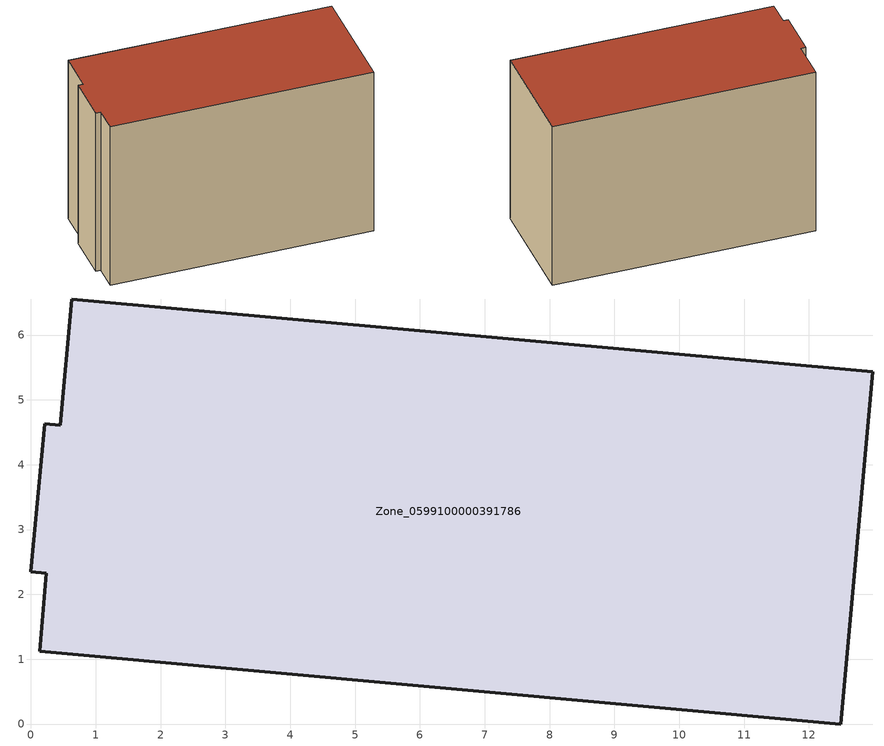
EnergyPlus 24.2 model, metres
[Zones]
Zone_0599100000391786
 floor ground (C_G): 0.13,1.12 0.24,2.33 0,2.35 0.21,4.63 0.45,4.61 0.63,6.56 12.98,5.44 12.49,0 z0
 wall outside (C_F): 0.24,2.33 0.13,1.12 12.49,0 12.98,5.44 0.63,6.56 0.45,4.61 0.21,4.63 0,2.35 0.24,2.33 z0:8.54
 roof outside (C_R): 0.63,6.56 0.45,4.61 0.21,4.63 0,2.35 0.24,2.33 0.13,1.12 12.49,0 12.98,5.44 z8.54
[BUILDING]
Pand.0599100000391786: North Axis=0; Terrain=City; Loads Convergence Tolerance Value=0.04; Temperature Convergence Tolerance Value=0.4; Solar Distribution=FullExterior; Maximum Number of Warmup Days=25; Minimum Number of Warmup Days=1
[Site:Location]
Rotterdam.The.Hague.AP_ZH_NLD Design_Conditions: Latitude=51.96; Longitude=4.45; Time Zone=1; Elevation=-4.5
[SITE:GROUNDTEMPERATURE:BUILDINGSURFACE]
18, 18, 18, 18, 18, 18, 18, 18, 18, 18, 18, 18
[MATERIAL] Thermal Absorptance=0.9; Solar Absorptance=0.7; Visible Absorptance=0.7
Name | Roughness | Thickness | Conductivity | Density | Specific Heat
G.TI.1992-2005 | MediumSmooth | 0.15 | 0.06 | 540 | 1210
F.TI.1992-2005 | Rough | 0.3 | 0.12 | 1920 | 840
R.TI.1992-2005 | MediumRough | 0.2 | 0.08 | 1500 | 1000
[CONSTRUCTION]
C_G: G.TI.1992-2005
C_F: F.TI.1992-2005
C_R: R.TI.1992-2005
[ZONE]
Zone_0599100000391786: Type=1; Multiplier=1; Ceiling Height=Autocalculate; Volume=Autocalculate; Floor Area=autocalculate; Part of Total Floor Area=Yes
[ZONEINFILTRATION:DESIGNFLOWRATE]
Infil_Zone_0599100000391786: Zone or ZoneList or Space or SpaceList=Zone_0599100000391786; Schedule=AlwaysOn; Design Flow Rate Calculation Method=Flow/Area; Flow Rate per Floor Area=0.0015; Constant Term Coefficient=1; Temperature Term Coefficient=0; Velocity Term Coefficient=0; Velocity Squared Term Coefficient=0
[HVACTEMPLATE:ZONE:IDEALLOADSAIRSYSTEM]
Zone_0599100000391786: Maximum Heating Supply Air Temperature=50; Minimum Cooling Supply Air Temperature=13; Maximum Heating Supply Air Humidity Ratio=0.0156; Minimum Cooling Supply Air Humidity Ratio=0.0077; Heating Limit=NoLimit; Cooling Limit=NoLimit; Dehumidification Control Type=ConstantSensibleHeatRatio; Cooling Sensible Heat Ratio=0.7; Dehumidification Setpoint=60; Humidification Control Type=None; Humidification Setpoint=30; Outdoor Air Method=None; Outdoor Air Flow Rate per Person=0.00944; Outdoor Air Flow Rate per Zone Floor Area=0; Outdoor Air Flow Rate per Zone=0; Demand Controlled Ventilation Type=None; Outdoor Air Economizer Type=NoEconomizer; Heat Recovery Type=None; Sensible Heat Recovery Effectiveness=0.7; Latent Heat Recovery Effectiveness=0.65
[ZONECONTROL:THERMOSTAT]
ThermostatControl_Zone_0599100000391786: Zone or ZoneList=Zone_0599100000391786; Control Type Schedule=DualSetpointControlType; Control 1=Thermostat_Zone_0599100000391786; Temperature Difference Between Cutout And Setpoint=0
[THERMOSTATSETPOINT:DUALSETPOINT]
Thermostat_Zone_0599100000391786: Heating Setpoint Temperature Schedule=HeatingSetpoint_Zone_0599100000391786; Cooling Setpoint Temperature Schedule=CoolingSetpoint_Zone_0599100000391786
[SCHEDULE:COMPACT]
HeatingSetpoint_Zone_0599100000391786: Through: 12/31, For: AllDays, Until: 24:00, 21
CoolingSetpoint_Zone_0599100000391786: Through: 12/31, For: AllDays, Until: 24:00, 24
DualSetpointControlType: Through: 12/31, For: AllDays, Until: 24:00, 4
AlwaysOn: Through: 12/31, For: AllDays, Until: 24:00, 1
